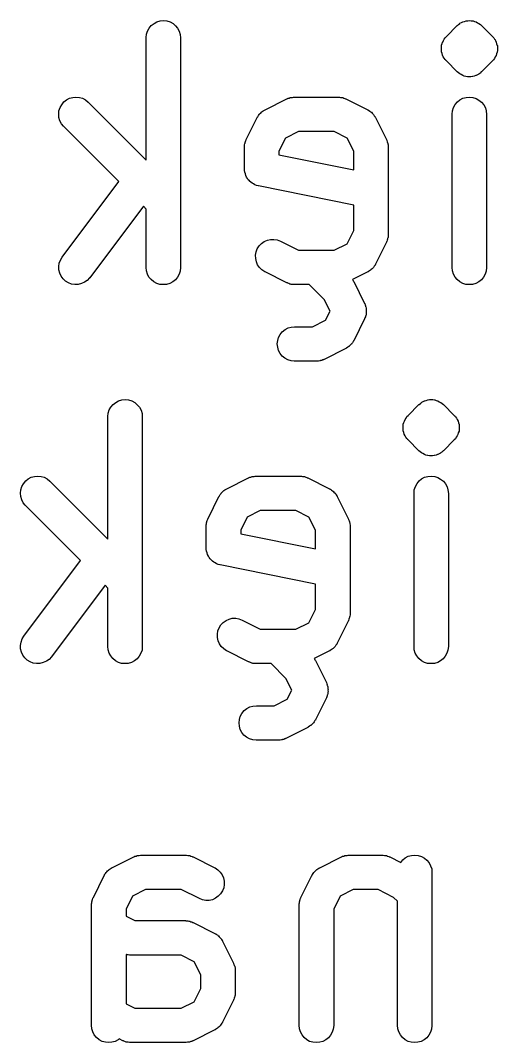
# Model space of a CAD drawing. Extents: x 131.5 to 184.4, y -145.8 to -137.7.
# Drawn here: x 145.51 to 147.589, y -142.167 to -137.717 of the extents above; entities that cross this region are included whole.
import ezdxf

# ---------------------------------------------------------------- set-up
doc = ezdxf.new("R2010")
doc.units = 0
doc.layers.add('BLACK', color=7, linetype='CONTINUOUS')

msp = doc.modelspace()

# ---------------------------------------------------------------- linework, layer by layer
at = {"layer": 'BLACK', "linetype": 'CONTINUOUS'}
for p, q in [((146.092, -137.73), (146.105, -137.723)), ((146.105, -137.723), (146.119, -137.719)), ((146.119, -137.719), (146.133, -137.717)), ((146.133, -137.717), (146.148, -137.719)), ((146.148, -137.719), (146.162, -137.723)), ((146.162, -137.723), (146.175, -137.73)), ((147.425, -137.729), (147.432, -137.726)), ((147.432, -137.726), (147.438, -137.723)), ((147.438, -137.723), (147.445, -137.721)), ((147.438, -137.723), (147.438, -137.723)), ((147.438, -137.723), (147.438, -137.723)), ((147.438, -137.723), (147.438, -137.723)), ((147.438, -137.723), (147.438, -137.723)), ((147.445, -137.721), (147.452, -137.719)), ((147.452, -137.719), (147.459, -137.718)), ((147.452, -137.719), (147.452, -137.719)), ((147.452, -137.719), (147.452, -137.719)), ((147.452, -137.719), (147.452, -137.719)), ((147.452, -137.719), (147.452, -137.719)), ((147.459, -137.718), (147.466, -137.717)), ((147.466, -137.717), (147.467, -137.717)), ((147.467, -137.717), (147.467, -137.717)), ((147.467, -137.717), (147.467, -137.717)), ((147.467, -137.717), (147.467, -137.717)), ((147.467, -137.717), (147.474, -137.718)), ((147.474, -137.718), (147.481, -137.719)), ((147.481, -137.719), (147.481, -137.719)), ((147.481, -137.719), (147.481, -137.719)), ((147.481, -137.719), (147.481, -137.719)), ((147.481, -137.719), (147.482, -137.719)), ((147.482, -137.719), (147.488, -137.721)), ((147.488, -137.721), (147.495, -137.723)), ((147.495, -137.723), (147.495, -137.723)), ((147.495, -137.723), (147.495, -137.723)), ((147.495, -137.723), (147.495, -137.723)), ((147.495, -137.723), (147.495, -137.723)), ((147.495, -137.723), (147.502, -137.727)), ((147.502, -137.727), (147.508, -137.73)), ((146.059, -137.777), (146.064, -137.763)), ((146.064, -137.763), (146.071, -137.75)), ((146.071, -137.75), (146.08, -137.739)), ((146.08, -137.739), (146.092, -137.73)), ((146.175, -137.73), (146.186, -137.74)), ((146.186, -137.74), (146.195, -137.751)), ((146.195, -137.751), (146.202, -137.764)), ((146.202, -137.764), (146.206, -137.778)), ((147.366, -137.787), (147.413, -137.739)), ((147.413, -137.739), (147.414, -137.739)), ((147.414, -137.739), (147.419, -137.734)), ((147.414, -137.739), (147.414, -137.739)), ((147.414, -137.739), (147.414, -137.739)), ((147.414, -137.739), (147.414, -137.739)), ((147.414, -137.739), (147.414, -137.739)), ((147.414, -137.739), (147.414, -137.739)), ((147.414, -137.739), (147.414, -137.739)), ((147.419, -137.734), (147.425, -137.73)), ((147.425, -137.73), (147.425, -137.729)), ((147.425, -137.73), (147.425, -137.73)), ((147.425, -137.73), (147.425, -137.73)), ((147.425, -137.73), (147.425, -137.73)), ((147.508, -137.73), (147.508, -137.73)), ((147.508, -137.73), (147.508, -137.73)), ((147.508, -137.73), (147.508, -137.73)), ((147.508, -137.73), (147.508, -137.73)), ((147.508, -137.73), (147.514, -137.735)), ((147.514, -137.735), (147.519, -137.739)), ((147.519, -137.739), (147.567, -137.787)), ((146.058, -137.791), (146.059, -137.777)), ((146.058, -137.792), (146.058, -137.791)), ((146.058, -138.326), (146.058, -137.792)), ((146.206, -137.778), (146.208, -137.792)), ((146.208, -137.792), (146.208, -138.792)), ((147.347, -137.818), (147.349, -137.811)), ((147.349, -137.811), (147.349, -137.811)), ((147.349, -137.811), (147.35, -137.811)), ((147.35, -137.811), (147.353, -137.804)), ((147.353, -137.804), (147.356, -137.798)), ((147.356, -137.798), (147.356, -137.798)), ((147.356, -137.798), (147.357, -137.798)), ((147.357, -137.798), (147.361, -137.792)), ((147.361, -137.792), (147.366, -137.787)), ((147.567, -137.787), (147.567, -137.787)), ((147.567, -137.787), (147.567, -137.787)), ((147.567, -137.787), (147.567, -137.787)), ((147.567, -137.787), (147.568, -137.788)), ((147.568, -137.788), (147.572, -137.793)), ((147.572, -137.793), (147.576, -137.799)), ((147.576, -137.799), (147.577, -137.799)), ((147.577, -137.799), (147.577, -137.799)), ((147.577, -137.799), (147.58, -137.805)), ((147.58, -137.805), (147.583, -137.812)), ((147.583, -137.812), (147.583, -137.812)), ((147.583, -137.812), (147.583, -137.812)), ((147.583, -137.812), (147.585, -137.819)), ((147.344, -137.832), (147.345, -137.825)), ((147.344, -137.839), (147.344, -137.832)), ((147.344, -137.84), (147.344, -137.839)), ((147.344, -137.839), (147.344, -137.839)), ((147.344, -137.847), (147.344, -137.84)), ((147.345, -137.854), (147.344, -137.847)), ((147.345, -137.825), (147.347, -137.818)), ((147.345, -137.825), (147.345, -137.825)), ((147.345, -137.825), (147.345, -137.825)), ((147.347, -137.861), (147.345, -137.854)), ((147.345, -137.854), (147.345, -137.854)), ((147.345, -137.854), (147.345, -137.854)), ((147.585, -137.819), (147.587, -137.826)), ((147.587, -137.855), (147.585, -137.862)), ((147.587, -137.826), (147.587, -137.826)), ((147.587, -137.826), (147.588, -137.826)), ((147.588, -137.848), (147.587, -137.855)), ((147.587, -137.855), (147.587, -137.855)), ((147.587, -137.855), (147.587, -137.855)), ((147.588, -137.826), (147.588, -137.833)), ((147.588, -137.833), (147.589, -137.84)), ((147.589, -137.841), (147.588, -137.848)), ((147.589, -137.84), (147.589, -137.841)), ((147.589, -137.841), (147.589, -137.841)), ((147.349, -137.868), (147.347, -137.861)), ((147.352, -137.875), (147.349, -137.868)), ((147.349, -137.868), (147.349, -137.868)), ((147.349, -137.868), (147.349, -137.868)), ((147.356, -137.881), (147.352, -137.875)), ((147.36, -137.887), (147.356, -137.881)), ((147.356, -137.881), (147.356, -137.881)), ((147.356, -137.881), (147.356, -137.881)), ((147.365, -137.892), (147.36, -137.887)), ((147.365, -137.893), (147.365, -137.892)), ((147.366, -137.893), (147.365, -137.893)), ((147.365, -137.893), (147.365, -137.893)), ((147.365, -137.893), (147.365, -137.893)), ((147.413, -137.941), (147.366, -137.893)), ((147.567, -137.893), (147.519, -137.941)), ((147.571, -137.888), (147.567, -137.893)), ((147.576, -137.882), (147.571, -137.888)), ((147.579, -137.876), (147.576, -137.882)), ((147.576, -137.882), (147.576, -137.882)), ((147.576, -137.882), (147.576, -137.882)), ((147.583, -137.869), (147.579, -137.876)), ((147.585, -137.862), (147.583, -137.869)), ((147.583, -137.869), (147.583, -137.869)), ((147.583, -137.869), (147.583, -137.869)), ((147.419, -137.945), (147.413, -137.941)), ((147.424, -137.95), (147.419, -137.945)), ((147.513, -137.946), (147.507, -137.95)), ((147.518, -137.941), (147.513, -137.946)), ((147.519, -137.941), (147.518, -137.941)), ((147.519, -137.941), (147.519, -137.941)), ((147.519, -137.941), (147.519, -137.941)), ((147.519, -137.941), (147.519, -137.941)), ((147.519, -137.941), (147.519, -137.941)), ((147.519, -137.941), (147.519, -137.941)), ((147.519, -137.941), (147.519, -137.941)), ((147.431, -137.953), (147.424, -137.95)), ((147.424, -137.95), (147.424, -137.95)), ((147.424, -137.95), (147.424, -137.95)), ((147.424, -137.95), (147.424, -137.95)), ((147.424, -137.95), (147.424, -137.95)), ((147.437, -137.957), (147.431, -137.953)), ((147.444, -137.959), (147.437, -137.957)), ((147.437, -137.957), (147.437, -137.957)), ((147.437, -137.957), (147.437, -137.957)), ((147.437, -137.957), (147.437, -137.957)), ((147.437, -137.957), (147.437, -137.957)), ((147.451, -137.961), (147.444, -137.959)), ((147.458, -137.962), (147.451, -137.961)), ((147.451, -137.961), (147.451, -137.961)), ((147.451, -137.961), (147.451, -137.961)), ((147.451, -137.961), (147.451, -137.961)), ((147.451, -137.961), (147.451, -137.961)), ((147.465, -137.963), (147.458, -137.962)), ((147.466, -137.963), (147.465, -137.963)), ((147.473, -137.962), (147.466, -137.963)), ((147.466, -137.963), (147.466, -137.963)), ((147.466, -137.963), (147.466, -137.963)), ((147.466, -137.963), (147.466, -137.963)), ((147.48, -137.961), (147.473, -137.962)), ((147.481, -137.961), (147.48, -137.961)), ((147.48, -137.961), (147.48, -137.961)), ((147.48, -137.961), (147.48, -137.961)), ((147.48, -137.961), (147.48, -137.961)), ((147.487, -137.959), (147.481, -137.961)), ((147.494, -137.957), (147.487, -137.959)), ((147.495, -137.957), (147.494, -137.957)), ((147.494, -137.957), (147.494, -137.957)), ((147.494, -137.957), (147.494, -137.957)), ((147.494, -137.957), (147.494, -137.957)), ((147.501, -137.954), (147.495, -137.957)), ((147.507, -137.951), (147.501, -137.954)), ((147.507, -137.95), (147.507, -137.95)), ((147.507, -137.95), (147.507, -137.95)), ((147.507, -137.95), (147.507, -137.95)), ((147.507, -137.95), (147.507, -137.951)), ((145.69, -138.084), (145.699, -138.072)), ((145.699, -138.072), (145.711, -138.063)), ((145.711, -138.063), (145.724, -138.056)), ((145.724, -138.056), (145.738, -138.052)), ((145.738, -138.052), (145.752, -138.051)), ((145.752, -138.051), (145.767, -138.052)), ((145.767, -138.052), (145.781, -138.056)), ((145.781, -138.056), (145.794, -138.063)), ((145.794, -138.063), (145.805, -138.073)), ((145.805, -138.073), (146.058, -138.326)), ((146.576, -138.106), (146.671, -138.059)), ((146.671, -138.059), (146.672, -138.058)), ((146.672, -138.058), (146.674, -138.057)), ((146.674, -138.057), (146.676, -138.056)), ((146.676, -138.056), (146.681, -138.055)), ((146.681, -138.055), (146.685, -138.053)), ((146.685, -138.053), (146.688, -138.053)), ((146.688, -138.053), (146.69, -138.052)), ((146.69, -138.052), (146.695, -138.052)), ((146.695, -138.052), (146.7, -138.051)), ((146.7, -138.051), (146.702, -138.051)), ((146.702, -138.051), (146.704, -138.051)), ((146.704, -138.051), (146.895, -138.051)), ((146.895, -138.051), (146.896, -138.051)), ((146.896, -138.051), (146.898, -138.051)), ((146.898, -138.051), (146.9, -138.051)), ((146.9, -138.051), (146.905, -138.052)), ((146.905, -138.052), (146.91, -138.052)), ((146.91, -138.052), (146.912, -138.053)), ((146.912, -138.053), (146.915, -138.053)), ((146.915, -138.053), (146.919, -138.055)), ((146.919, -138.055), (146.924, -138.057)), ((146.924, -138.057), (146.926, -138.058)), ((146.926, -138.058), (146.928, -138.059)), ((146.928, -138.059), (147.024, -138.106)), ((147.397, -138.096), (147.404, -138.083)), ((147.404, -138.083), (147.414, -138.072)), ((147.414, -138.072), (147.425, -138.063)), ((147.425, -138.063), (147.438, -138.056)), ((147.438, -138.056), (147.452, -138.052)), ((147.452, -138.052), (147.467, -138.051)), ((147.467, -138.051), (147.481, -138.052)), ((147.481, -138.052), (147.495, -138.057)), ((147.495, -138.057), (147.508, -138.064)), ((147.508, -138.064), (147.519, -138.073)), ((147.519, -138.073), (147.529, -138.084)), ((145.677, -138.125), (145.678, -138.11)), ((145.678, -138.14), (145.677, -138.125)), ((145.678, -138.11), (145.683, -138.096)), ((145.683, -138.096), (145.69, -138.084)), ((146.547, -138.131), (146.55, -138.127)), ((146.55, -138.127), (146.552, -138.125)), ((146.552, -138.124), (146.557, -138.12)), ((146.552, -138.125), (146.552, -138.124)), ((146.557, -138.12), (146.561, -138.116)), ((146.561, -138.116), (146.562, -138.115)), ((146.562, -138.115), (146.563, -138.114)), ((146.563, -138.114), (146.568, -138.111)), ((146.568, -138.111), (146.573, -138.108)), ((146.573, -138.108), (146.574, -138.107)), ((146.574, -138.107), (146.576, -138.106)), ((147.024, -138.106), (147.024, -138.107)), ((147.024, -138.107), (147.026, -138.108)), ((147.026, -138.108), (147.027, -138.108)), ((147.027, -138.108), (147.032, -138.112)), ((147.032, -138.112), (147.037, -138.115)), ((147.037, -138.115), (147.038, -138.116)), ((147.038, -138.116), (147.039, -138.117)), ((147.039, -138.117), (147.043, -138.121)), ((147.043, -138.121), (147.047, -138.125)), ((147.047, -138.125), (147.048, -138.126)), ((147.048, -138.126), (147.049, -138.127)), ((147.049, -138.127), (147.052, -138.132)), ((147.391, -138.125), (147.393, -138.11)), ((147.391, -138.126), (147.391, -138.125)), ((147.391, -138.792), (147.391, -138.126)), ((147.393, -138.11), (147.397, -138.096)), ((147.529, -138.084), (147.536, -138.097)), ((147.536, -138.097), (147.54, -138.111)), ((147.54, -138.111), (147.541, -138.126)), ((147.541, -138.126), (147.541, -138.792)), ((145.682, -138.154), (145.678, -138.14)), ((145.689, -138.167), (145.682, -138.154)), ((145.698, -138.178), (145.689, -138.167)), ((146.494, -138.235), (146.542, -138.14)), ((146.542, -138.139), (146.543, -138.137)), ((146.542, -138.14), (146.542, -138.139)), ((146.543, -138.137), (146.544, -138.136)), ((146.544, -138.136), (146.547, -138.131)), ((147.052, -138.132), (147.056, -138.137)), ((147.056, -138.137), (147.056, -138.138)), ((147.056, -138.138), (147.057, -138.14)), ((147.057, -138.14), (147.105, -138.235)), ((145.699, -138.179), (145.698, -138.178)), ((145.939, -138.418), (145.699, -138.179)), ((146.722, -138.201), (146.665, -138.229)), ((146.877, -138.201), (146.722, -138.201)), ((146.934, -138.229), (146.877, -138.201)), ((146.487, -138.258), (146.488, -138.253)), ((146.487, -138.263), (146.487, -138.258)), ((146.488, -138.253), (146.489, -138.251)), ((146.489, -138.249), (146.491, -138.244)), ((146.489, -138.251), (146.489, -138.249)), ((146.491, -138.244), (146.492, -138.239)), ((146.492, -138.239), (146.494, -138.237)), ((146.494, -138.237), (146.494, -138.235)), ((146.665, -138.229), (146.636, -138.286)), ((146.963, -138.286), (146.934, -138.229)), ((147.105, -138.235), (147.105, -138.236)), ((147.105, -138.236), (147.106, -138.238)), ((147.106, -138.238), (147.107, -138.24)), ((147.107, -138.24), (147.108, -138.245)), ((147.108, -138.245), (147.11, -138.25)), ((147.11, -138.25), (147.111, -138.252)), ((147.111, -138.252), (147.111, -138.254)), ((147.111, -138.254), (147.112, -138.259)), ((147.112, -138.259), (147.112, -138.264)), ((146.486, -138.268), (146.487, -138.265)), ((146.486, -138.269), (146.486, -138.268)), ((146.486, -138.364), (146.486, -138.269)), ((146.487, -138.265), (146.487, -138.263)), ((146.636, -138.286), (146.636, -138.302)), ((146.636, -138.302), (146.963, -138.368)), ((146.963, -138.368), (146.963, -138.286)), ((147.112, -138.264), (147.112, -138.266)), ((147.112, -138.266), (147.113, -138.269)), ((147.113, -138.269), (147.113, -138.65)), ((146.487, -138.371), (146.486, -138.364)), ((146.488, -138.378), (146.487, -138.371)), ((146.49, -138.385), (146.488, -138.378)), ((146.488, -138.378), (146.488, -138.378)), ((146.488, -138.378), (146.488, -138.378)), ((146.492, -138.392), (146.49, -138.385)), ((146.495, -138.399), (146.492, -138.392)), ((146.492, -138.392), (146.492, -138.392)), ((146.492, -138.392), (146.492, -138.392)), ((145.692, -138.747), (145.939, -138.418)), ((146.499, -138.405), (146.495, -138.399)), ((146.503, -138.411), (146.499, -138.405)), ((146.499, -138.405), (146.499, -138.405)), ((146.499, -138.405), (146.499, -138.405)), ((146.508, -138.416), (146.503, -138.411)), ((146.508, -138.417), (146.508, -138.416)), ((146.508, -138.416), (146.508, -138.416)), ((146.514, -138.421), (146.508, -138.417)), ((146.519, -138.426), (146.514, -138.421)), ((146.526, -138.429), (146.519, -138.426)), ((146.519, -138.426), (146.519, -138.426)), ((146.519, -138.426), (146.519, -138.426)), ((146.532, -138.433), (146.526, -138.429)), ((146.539, -138.435), (146.532, -138.433)), ((146.532, -138.433), (146.532, -138.433)), ((146.532, -138.433), (146.532, -138.433)), ((146.546, -138.437), (146.539, -138.435)), ((146.547, -138.437), (146.546, -138.437)), ((146.546, -138.437), (146.546, -138.437)), ((146.546, -138.437), (146.546, -138.437)), ((146.546, -138.437), (146.546, -138.437)), ((146.963, -138.521), (146.547, -138.437)), ((146.046, -138.526), (145.812, -138.837)), ((146.058, -138.538), (146.046, -138.526)), ((146.963, -138.632), (146.963, -138.521)), ((146.058, -138.792), (146.058, -138.538)), ((146.934, -138.689), (146.963, -138.632)), ((147.112, -138.66), (147.111, -138.665)), ((147.113, -138.651), (147.112, -138.653)), ((147.112, -138.653), (147.112, -138.655)), ((147.112, -138.655), (147.112, -138.66)), ((147.113, -138.65), (147.113, -138.651)), ((146.542, -138.711), (146.55, -138.698)), ((146.55, -138.698), (146.56, -138.688)), ((146.56, -138.688), (146.572, -138.679)), ((146.572, -138.679), (146.586, -138.674)), ((146.586, -138.674), (146.6, -138.67)), ((146.6, -138.67), (146.614, -138.67)), ((146.614, -138.67), (146.629, -138.672)), ((146.629, -138.672), (146.643, -138.678)), ((146.643, -138.678), (146.722, -138.717)), ((146.877, -138.717), (146.934, -138.689)), ((147.105, -138.683), (147.057, -138.778)), ((147.107, -138.679), (147.105, -138.681)), ((147.105, -138.681), (147.105, -138.683)), ((147.108, -138.674), (147.107, -138.679)), ((147.11, -138.669), (147.108, -138.674)), ((147.111, -138.665), (147.11, -138.667)), ((147.11, -138.667), (147.11, -138.669)), ((145.684, -138.76), (145.692, -138.747)), ((146.534, -138.739), (146.537, -138.724)), ((146.535, -138.753), (146.534, -138.739)), ((146.537, -138.724), (146.542, -138.711)), ((146.722, -138.717), (146.877, -138.717)), ((145.677, -138.788), (145.679, -138.774)), ((145.678, -138.803), (145.677, -138.788)), ((145.679, -138.774), (145.684, -138.76)), ((146.059, -138.807), (146.058, -138.792)), ((146.208, -138.793), (146.206, -138.808)), ((146.208, -138.792), (146.208, -138.793)), ((146.538, -138.768), (146.535, -138.753)), ((146.543, -138.781), (146.538, -138.768)), ((146.552, -138.793), (146.543, -138.781)), ((146.562, -138.803), (146.552, -138.793)), ((147.047, -138.794), (147.042, -138.798)), ((147.048, -138.793), (147.047, -138.794)), ((147.049, -138.792), (147.048, -138.793)), ((147.052, -138.787), (147.049, -138.792)), ((147.055, -138.782), (147.052, -138.787)), ((147.056, -138.781), (147.055, -138.782)), ((147.057, -138.779), (147.056, -138.781)), ((147.057, -138.778), (147.057, -138.779)), ((147.393, -138.807), (147.391, -138.792)), ((147.541, -138.793), (147.54, -138.808)), ((147.541, -138.792), (147.541, -138.793)), ((145.681, -138.817), (145.678, -138.803)), ((145.687, -138.83), (145.681, -138.817)), ((145.696, -138.842), (145.687, -138.83)), ((145.811, -138.838), (145.801, -138.849)), ((145.812, -138.837), (145.811, -138.838)), ((146.064, -138.821), (146.059, -138.807)), ((146.07, -138.834), (146.064, -138.821)), ((146.08, -138.845), (146.07, -138.834)), ((146.195, -138.835), (146.185, -138.846)), ((146.202, -138.822), (146.195, -138.835)), ((146.206, -138.808), (146.202, -138.822)), ((146.575, -138.811), (146.562, -138.803)), ((146.576, -138.812), (146.575, -138.811)), ((146.671, -138.859), (146.576, -138.812)), ((147.024, -138.812), (146.957, -138.845)), ((147.025, -138.811), (147.024, -138.812)), ((147.026, -138.81), (147.025, -138.811)), ((147.031, -138.807), (147.026, -138.81)), ((147.036, -138.804), (147.031, -138.807)), ((147.037, -138.803), (147.036, -138.804)), ((147.038, -138.802), (147.037, -138.803)), ((147.042, -138.798), (147.038, -138.802)), ((147.397, -138.821), (147.393, -138.807)), ((147.404, -138.834), (147.397, -138.821)), ((147.413, -138.845), (147.404, -138.834)), ((147.528, -138.835), (147.519, -138.846)), ((147.535, -138.822), (147.528, -138.835)), ((147.54, -138.808), (147.535, -138.822)), ((145.706, -138.852), (145.696, -138.842)), ((145.719, -138.86), (145.706, -138.852)), ((145.733, -138.865), (145.719, -138.86)), ((145.747, -138.867), (145.733, -138.865)), ((145.762, -138.867), (145.747, -138.867)), ((145.776, -138.863), (145.762, -138.867)), ((145.789, -138.857), (145.776, -138.863)), ((145.801, -138.849), (145.789, -138.857)), ((146.091, -138.855), (146.08, -138.845)), ((146.104, -138.862), (146.091, -138.855)), ((146.118, -138.866), (146.104, -138.862)), ((146.132, -138.867), (146.118, -138.866)), ((146.147, -138.866), (146.132, -138.867)), ((146.161, -138.862), (146.147, -138.866)), ((146.174, -138.855), (146.161, -138.862)), ((146.185, -138.846), (146.174, -138.855)), ((146.673, -138.86), (146.671, -138.859)), ((146.675, -138.861), (146.673, -138.86)), ((146.68, -138.863), (146.675, -138.861)), ((146.684, -138.865), (146.68, -138.863)), ((146.687, -138.865), (146.684, -138.865)), ((146.689, -138.866), (146.687, -138.865)), ((146.694, -138.866), (146.689, -138.866)), ((146.699, -138.867), (146.694, -138.866)), ((146.701, -138.867), (146.699, -138.867)), ((146.703, -138.867), (146.701, -138.867)), ((146.704, -138.867), (146.703, -138.867)), ((146.768, -138.867), (146.704, -138.867)), ((146.833, -138.932), (146.768, -138.867)), ((146.957, -138.845), (146.958, -138.847)), ((146.958, -138.847), (146.96, -138.851)), ((146.96, -138.851), (146.962, -138.854)), ((146.962, -138.854), (147.009, -138.949)), ((147.424, -138.855), (147.413, -138.845)), ((147.437, -138.862), (147.424, -138.855)), ((147.451, -138.866), (147.437, -138.862)), ((147.466, -138.867), (147.451, -138.866)), ((147.48, -138.866), (147.466, -138.867)), ((147.494, -138.862), (147.48, -138.866)), ((147.507, -138.855), (147.494, -138.862)), ((147.519, -138.846), (147.507, -138.855)), ((146.859, -138.983), (146.833, -138.932)), ((147.009, -138.949), (147.01, -138.95)), ((147.01, -138.95), (147.012, -138.955)), ((147.012, -138.955), (147.014, -138.959)), ((147.014, -138.959), (147.014, -138.962)), ((147.014, -138.962), (147.015, -138.964)), ((147.015, -138.964), (147.016, -138.969)), ((147.016, -138.969), (147.017, -138.974)), ((146.839, -139.022), (146.859, -138.983)), ((147.009, -139.016), (146.962, -139.112)), ((147.011, -139.012), (147.009, -139.016)), ((147.013, -139.007), (147.011, -139.012)), ((147.014, -139.005), (147.013, -139.007)), ((147.015, -139.003), (147.014, -139.005)), ((147.016, -138.998), (147.015, -139.003)), ((147.017, -138.993), (147.016, -138.998)), ((147.017, -138.974), (147.017, -138.976)), ((147.017, -138.976), (147.017, -138.978)), ((147.017, -138.978), (147.017, -138.983)), ((147.017, -138.983), (147.017, -138.988)), ((147.017, -138.988), (147.017, -138.991)), ((147.017, -138.991), (147.017, -138.993)), ((146.663, -139.063), (146.676, -139.056)), ((146.676, -139.056), (146.69, -139.052)), ((146.69, -139.052), (146.704, -139.051)), ((146.704, -139.051), (146.782, -139.051)), ((146.782, -139.051), (146.839, -139.022)), ((146.631, -139.111), (146.635, -139.097)), ((146.635, -139.097), (146.642, -139.084)), ((146.642, -139.084), (146.651, -139.072)), ((146.651, -139.072), (146.663, -139.063)), ((146.629, -139.125), (146.631, -139.111)), ((146.631, -139.14), (146.629, -139.125)), ((146.635, -139.154), (146.631, -139.14)), ((146.928, -139.145), (146.833, -139.193)), ((146.93, -139.144), (146.928, -139.145)), ((146.931, -139.144), (146.93, -139.144)), ((146.936, -139.14), (146.931, -139.144)), ((146.941, -139.137), (146.936, -139.14)), ((146.942, -139.136), (146.941, -139.137)), ((146.943, -139.135), (146.942, -139.136)), ((146.947, -139.131), (146.943, -139.135)), ((146.951, -139.127), (146.947, -139.131)), ((146.952, -139.126), (146.951, -139.127)), ((146.953, -139.125), (146.952, -139.126)), ((146.957, -139.12), (146.953, -139.125)), ((146.96, -139.115), (146.957, -139.12)), ((146.961, -139.113), (146.96, -139.114)), ((146.96, -139.114), (146.96, -139.115)), ((146.962, -139.112), (146.961, -139.113)), ((146.642, -139.167), (146.635, -139.154)), ((146.651, -139.178), (146.642, -139.167)), ((146.662, -139.188), (146.651, -139.178)), ((146.675, -139.195), (146.662, -139.188)), ((146.689, -139.199), (146.675, -139.195)), ((146.828, -139.195), (146.823, -139.197)), ((146.83, -139.194), (146.828, -139.195)), ((146.832, -139.193), (146.83, -139.194)), ((146.833, -139.193), (146.832, -139.193)), ((146.703, -139.201), (146.689, -139.199)), ((146.704, -139.201), (146.703, -139.201)), ((146.8, -139.201), (146.704, -139.201)), ((146.802, -139.2), (146.8, -139.201)), ((146.804, -139.201), (146.802, -139.2)), ((146.809, -139.2), (146.804, -139.201)), ((146.814, -139.199), (146.809, -139.2)), ((146.816, -139.199), (146.814, -139.199)), ((146.818, -139.198), (146.816, -139.199)), ((146.823, -139.197), (146.818, -139.198)), ((145.925, -139.38), (145.938, -139.373)), ((145.938, -139.373), (145.952, -139.369)), ((145.952, -139.369), (145.967, -139.367)), ((145.967, -139.367), (145.981, -139.369)), ((145.981, -139.369), (145.995, -139.373)), ((145.995, -139.373), (146.008, -139.38)), ((147.265, -139.376), (147.271, -139.373)), ((147.271, -139.373), (147.271, -139.373)), ((147.271, -139.373), (147.271, -139.373)), ((147.271, -139.373), (147.272, -139.373)), ((147.272, -139.373), (147.278, -139.371)), ((147.272, -139.373), (147.272, -139.373)), ((147.278, -139.371), (147.285, -139.369)), ((147.285, -139.369), (147.285, -139.369)), ((147.285, -139.369), (147.285, -139.369)), ((147.285, -139.369), (147.286, -139.369)), ((147.286, -139.369), (147.293, -139.368)), ((147.286, -139.369), (147.286, -139.369)), ((147.293, -139.368), (147.3, -139.367)), ((147.3, -139.367), (147.3, -139.367)), ((147.3, -139.367), (147.3, -139.367)), ((147.3, -139.367), (147.3, -139.367)), ((147.3, -139.367), (147.307, -139.368)), ((147.3, -139.367), (147.3, -139.367)), ((147.307, -139.368), (147.314, -139.369)), ((147.314, -139.369), (147.314, -139.369)), ((147.314, -139.369), (147.315, -139.369)), ((147.315, -139.369), (147.315, -139.369)), ((147.315, -139.369), (147.315, -139.369)), ((147.315, -139.369), (147.322, -139.371)), ((147.322, -139.371), (147.328, -139.373)), ((147.328, -139.373), (147.328, -139.373)), ((147.328, -139.373), (147.329, -139.373)), ((147.329, -139.373), (147.329, -139.373)), ((147.329, -139.373), (147.329, -139.373)), ((147.329, -139.373), (147.335, -139.377)), ((145.893, -139.427), (145.897, -139.413)), ((145.897, -139.413), (145.904, -139.4)), ((145.904, -139.4), (145.914, -139.389)), ((145.914, -139.389), (145.925, -139.38)), ((146.008, -139.38), (146.019, -139.39)), ((146.019, -139.39), (146.029, -139.401)), ((146.029, -139.401), (146.036, -139.414)), ((146.036, -139.414), (146.04, -139.428)), ((147.199, -139.437), (147.246, -139.389)), ((147.246, -139.389), (147.247, -139.389)), ((147.247, -139.389), (147.253, -139.384)), ((147.247, -139.389), (147.247, -139.389)), ((147.247, -139.389), (147.247, -139.389)), ((147.247, -139.389), (147.247, -139.389)), ((147.247, -139.389), (147.247, -139.389)), ((147.247, -139.389), (147.247, -139.389)), ((147.247, -139.389), (147.247, -139.389)), ((147.253, -139.384), (147.258, -139.38)), ((147.258, -139.38), (147.258, -139.38)), ((147.258, -139.38), (147.258, -139.38)), ((147.258, -139.38), (147.259, -139.38)), ((147.259, -139.379), (147.265, -139.376)), ((147.259, -139.38), (147.259, -139.379)), ((147.335, -139.377), (147.341, -139.38)), ((147.341, -139.38), (147.341, -139.38)), ((147.341, -139.38), (147.341, -139.38)), ((147.341, -139.38), (147.342, -139.38)), ((147.342, -139.38), (147.342, -139.38)), ((147.342, -139.38), (147.347, -139.385)), ((147.347, -139.385), (147.353, -139.389)), ((147.353, -139.389), (147.4, -139.437)), ((145.891, -139.441), (145.893, -139.427)), ((145.891, -139.442), (145.891, -139.441)), ((145.891, -139.976), (145.891, -139.442)), ((146.04, -139.428), (146.041, -139.442)), ((146.041, -139.442), (146.041, -140.442)), ((147.181, -139.468), (147.183, -139.461)), ((147.183, -139.461), (147.186, -139.454)), ((147.183, -139.461), (147.183, -139.461)), ((147.183, -139.461), (147.183, -139.461)), ((147.186, -139.454), (147.19, -139.448)), ((147.19, -139.448), (147.194, -139.442)), ((147.19, -139.448), (147.19, -139.448)), ((147.19, -139.448), (147.19, -139.448)), ((147.194, -139.442), (147.199, -139.437)), ((147.4, -139.437), (147.401, -139.437)), ((147.401, -139.437), (147.401, -139.437)), ((147.401, -139.437), (147.401, -139.437)), ((147.401, -139.437), (147.401, -139.438)), ((147.401, -139.438), (147.405, -139.443)), ((147.405, -139.443), (147.41, -139.449)), ((147.41, -139.449), (147.41, -139.449)), ((147.41, -139.449), (147.41, -139.449)), ((147.41, -139.449), (147.413, -139.455)), ((147.413, -139.455), (147.417, -139.462)), ((147.417, -139.462), (147.417, -139.462)), ((147.417, -139.462), (147.417, -139.462)), ((147.417, -139.462), (147.419, -139.469)), ((147.177, -139.489), (147.178, -139.482)), ((147.177, -139.49), (147.177, -139.489)), ((147.177, -139.489), (147.177, -139.489)), ((147.178, -139.497), (147.177, -139.49)), ((147.178, -139.475), (147.181, -139.468)), ((147.178, -139.482), (147.178, -139.475)), ((147.178, -139.475), (147.178, -139.475)), ((147.178, -139.475), (147.178, -139.475)), ((147.178, -139.504), (147.178, -139.497)), ((147.18, -139.511), (147.178, -139.504)), ((147.178, -139.504), (147.178, -139.504)), ((147.178, -139.504), (147.178, -139.504)), ((147.421, -139.505), (147.418, -139.512)), ((147.419, -139.469), (147.421, -139.476)), ((147.421, -139.476), (147.421, -139.476)), ((147.421, -139.476), (147.421, -139.476)), ((147.421, -139.476), (147.421, -139.483)), ((147.421, -139.483), (147.422, -139.49)), ((147.422, -139.491), (147.421, -139.498)), ((147.421, -139.498), (147.421, -139.505)), ((147.421, -139.505), (147.421, -139.505)), ((147.421, -139.505), (147.421, -139.505)), ((147.422, -139.49), (147.422, -139.491)), ((147.422, -139.491), (147.422, -139.491)), ((147.182, -139.518), (147.18, -139.511)), ((147.186, -139.525), (147.182, -139.518)), ((147.182, -139.518), (147.182, -139.518)), ((147.182, -139.518), (147.182, -139.518)), ((147.189, -139.531), (147.186, -139.525)), ((147.194, -139.537), (147.189, -139.531)), ((147.189, -139.531), (147.189, -139.531)), ((147.189, -139.531), (147.189, -139.531)), ((147.198, -139.542), (147.194, -139.537)), ((147.198, -139.543), (147.198, -139.542)), ((147.199, -139.543), (147.198, -139.543)), ((147.246, -139.591), (147.199, -139.543)), ((147.199, -139.543), (147.199, -139.543)), ((147.199, -139.543), (147.199, -139.543)), ((147.4, -139.543), (147.353, -139.591)), ((147.405, -139.538), (147.4, -139.543)), ((147.409, -139.532), (147.405, -139.538)), ((147.413, -139.526), (147.409, -139.532)), ((147.409, -139.532), (147.409, -139.532)), ((147.409, -139.532), (147.409, -139.532)), ((147.416, -139.519), (147.413, -139.526)), ((147.418, -139.512), (147.416, -139.519)), ((147.416, -139.519), (147.416, -139.519)), ((147.416, -139.519), (147.416, -139.519)), ((147.252, -139.595), (147.246, -139.591)), ((147.257, -139.6), (147.252, -139.595)), ((147.346, -139.596), (147.341, -139.6)), ((147.352, -139.591), (147.346, -139.596)), ((147.353, -139.591), (147.352, -139.591)), ((147.352, -139.591), (147.352, -139.591)), ((147.352, -139.591), (147.352, -139.591)), ((147.352, -139.591), (147.352, -139.591)), ((147.352, -139.591), (147.352, -139.591)), ((147.352, -139.591), (147.352, -139.591)), ((147.352, -139.591), (147.352, -139.591)), ((147.258, -139.6), (147.257, -139.6)), ((147.257, -139.6), (147.257, -139.6)), ((147.264, -139.603), (147.258, -139.6)), ((147.258, -139.6), (147.258, -139.6)), ((147.258, -139.6), (147.258, -139.6)), ((147.27, -139.607), (147.264, -139.603)), ((147.271, -139.607), (147.27, -139.607)), ((147.27, -139.607), (147.27, -139.607)), ((147.27, -139.607), (147.27, -139.607)), ((147.277, -139.609), (147.271, -139.607)), ((147.271, -139.607), (147.271, -139.607)), ((147.284, -139.611), (147.277, -139.609)), ((147.285, -139.611), (147.284, -139.611)), ((147.284, -139.611), (147.284, -139.611)), ((147.284, -139.611), (147.284, -139.611)), ((147.292, -139.612), (147.285, -139.611)), ((147.285, -139.611), (147.285, -139.611)), ((147.299, -139.613), (147.292, -139.612)), ((147.306, -139.612), (147.299, -139.613)), ((147.299, -139.613), (147.299, -139.613)), ((147.299, -139.613), (147.299, -139.613)), ((147.299, -139.613), (147.299, -139.613)), ((147.299, -139.613), (147.299, -139.613)), ((147.313, -139.611), (147.306, -139.612)), ((147.314, -139.611), (147.313, -139.611)), ((147.313, -139.611), (147.313, -139.611)), ((147.321, -139.609), (147.314, -139.611)), ((147.314, -139.611), (147.314, -139.611)), ((147.314, -139.611), (147.314, -139.611)), ((147.327, -139.607), (147.321, -139.609)), ((147.328, -139.607), (147.327, -139.607)), ((147.327, -139.607), (147.327, -139.607)), ((147.334, -139.604), (147.328, -139.607)), ((147.328, -139.607), (147.328, -139.607)), ((147.328, -139.607), (147.328, -139.607)), ((147.34, -139.601), (147.334, -139.604)), ((147.341, -139.6), (147.34, -139.6)), ((147.34, -139.6), (147.34, -139.601)), ((147.341, -139.6), (147.341, -139.6)), ((147.341, -139.6), (147.341, -139.6)), ((145.523, -139.734), (145.533, -139.722)), ((145.533, -139.722), (145.544, -139.713)), ((145.544, -139.713), (145.557, -139.706)), ((145.557, -139.706), (145.571, -139.702)), ((145.571, -139.702), (145.585, -139.701)), ((145.585, -139.701), (145.6, -139.702)), ((145.6, -139.702), (145.614, -139.706)), ((145.614, -139.706), (145.627, -139.713)), ((145.627, -139.713), (145.638, -139.723)), ((145.638, -139.723), (145.891, -139.976)), ((146.409, -139.756), (146.504, -139.709)), ((146.504, -139.709), (146.505, -139.708)), ((146.505, -139.708), (146.507, -139.707)), ((146.507, -139.707), (146.509, -139.706)), ((146.509, -139.706), (146.514, -139.705)), ((146.514, -139.705), (146.519, -139.703)), ((146.519, -139.703), (146.521, -139.703)), ((146.521, -139.703), (146.523, -139.702)), ((146.523, -139.702), (146.528, -139.702)), ((146.528, -139.702), (146.533, -139.701)), ((146.533, -139.701), (146.535, -139.701)), ((146.535, -139.701), (146.538, -139.701)), ((146.538, -139.701), (146.728, -139.701)), ((146.728, -139.701), (146.729, -139.701)), ((146.729, -139.701), (146.731, -139.701)), ((146.731, -139.701), (146.734, -139.701)), ((146.734, -139.701), (146.739, -139.702)), ((146.739, -139.702), (146.744, -139.702)), ((146.744, -139.702), (146.746, -139.703)), ((146.746, -139.703), (146.748, -139.703)), ((146.748, -139.703), (146.753, -139.705)), ((146.753, -139.705), (146.758, -139.707)), ((146.758, -139.707), (146.76, -139.708)), ((146.76, -139.708), (146.762, -139.709)), ((146.762, -139.709), (146.857, -139.756)), ((147.238, -139.733), (147.247, -139.722)), ((147.247, -139.722), (147.258, -139.713)), ((147.258, -139.713), (147.271, -139.706)), ((147.271, -139.706), (147.285, -139.702)), ((147.285, -139.702), (147.3, -139.701)), ((147.3, -139.701), (147.315, -139.702)), ((147.315, -139.702), (147.329, -139.707)), ((147.329, -139.707), (147.341, -139.714)), ((147.341, -139.714), (147.353, -139.723)), ((147.353, -139.723), (147.362, -139.734)), ((145.51, -139.775), (145.512, -139.76)), ((145.512, -139.76), (145.516, -139.746)), ((145.516, -139.746), (145.523, -139.734)), ((146.385, -139.775), (146.386, -139.774)), ((146.386, -139.774), (146.39, -139.77)), ((146.39, -139.77), (146.394, -139.766)), ((146.394, -139.766), (146.395, -139.765)), ((146.395, -139.765), (146.396, -139.764)), ((146.396, -139.764), (146.401, -139.761)), ((146.401, -139.761), (146.406, -139.758)), ((146.406, -139.758), (146.407, -139.757)), ((146.407, -139.757), (146.409, -139.756)), ((146.857, -139.756), (146.858, -139.757)), ((146.858, -139.757), (146.859, -139.758)), ((146.859, -139.758), (146.861, -139.758)), ((146.861, -139.758), (146.865, -139.762)), ((146.865, -139.762), (146.87, -139.765)), ((146.87, -139.765), (146.871, -139.766)), ((146.871, -139.766), (146.873, -139.767)), ((146.873, -139.767), (146.876, -139.771)), ((146.876, -139.771), (146.881, -139.775)), ((147.225, -139.775), (147.226, -139.76)), ((147.226, -139.76), (147.231, -139.746)), ((147.231, -139.746), (147.238, -139.733)), ((147.362, -139.734), (147.369, -139.747)), ((147.369, -139.747), (147.373, -139.761)), ((147.373, -139.761), (147.375, -139.776)), ((145.512, -139.79), (145.51, -139.775)), ((145.516, -139.804), (145.512, -139.79)), ((145.522, -139.817), (145.516, -139.804)), ((145.531, -139.828), (145.522, -139.817)), ((146.328, -139.885), (146.375, -139.79)), ((146.375, -139.79), (146.376, -139.789)), ((146.376, -139.789), (146.377, -139.787)), ((146.377, -139.786), (146.381, -139.781)), ((146.377, -139.787), (146.377, -139.786)), ((146.381, -139.781), (146.384, -139.777)), ((146.384, -139.777), (146.385, -139.775)), ((146.881, -139.775), (146.882, -139.776)), ((146.882, -139.776), (146.883, -139.777)), ((146.883, -139.777), (146.886, -139.782)), ((146.886, -139.782), (146.889, -139.787)), ((146.889, -139.787), (146.89, -139.788)), ((146.89, -139.788), (146.89, -139.79)), ((146.89, -139.79), (146.938, -139.885)), ((147.225, -139.776), (147.225, -139.775)), ((147.225, -140.442), (147.225, -139.776)), ((147.375, -139.776), (147.375, -140.442)), ((145.532, -139.829), (145.531, -139.828)), ((145.772, -140.068), (145.532, -139.829)), ((146.555, -139.851), (146.498, -139.879)), ((146.71, -139.851), (146.555, -139.851)), ((146.767, -139.879), (146.71, -139.851)), ((146.321, -139.903), (146.322, -139.901)), ((146.321, -139.908), (146.321, -139.903)), ((146.322, -139.899), (146.324, -139.894)), ((146.322, -139.901), (146.322, -139.899)), ((146.324, -139.894), (146.326, -139.889)), ((146.326, -139.889), (146.327, -139.887)), ((146.327, -139.887), (146.328, -139.885)), ((146.498, -139.879), (146.47, -139.936)), ((146.796, -139.936), (146.767, -139.879)), ((146.938, -139.885), (146.938, -139.886)), ((146.938, -139.886), (146.939, -139.888)), ((146.939, -139.888), (146.94, -139.89)), ((146.94, -139.89), (146.942, -139.895)), ((146.942, -139.895), (146.944, -139.9)), ((146.944, -139.9), (146.944, -139.902)), ((146.944, -139.902), (146.945, -139.904)), ((146.945, -139.904), (146.945, -139.909)), ((146.32, -139.913), (146.321, -139.908)), ((146.32, -139.915), (146.32, -139.913)), ((146.32, -139.918), (146.32, -139.915)), ((146.32, -139.919), (146.32, -139.918)), ((146.32, -140.014), (146.32, -139.919)), ((146.47, -139.936), (146.47, -139.952)), ((146.47, -139.952), (146.796, -140.018)), ((146.796, -140.018), (146.796, -139.936)), ((146.945, -139.909), (146.946, -139.914)), ((146.946, -139.914), (146.946, -139.916)), ((146.946, -139.916), (146.946, -139.919)), ((146.946, -139.919), (146.946, -140.3)), ((146.32, -140.021), (146.32, -140.014)), ((146.321, -140.028), (146.32, -140.021)), ((146.323, -140.035), (146.321, -140.028)), ((146.321, -140.028), (146.321, -140.028)), ((146.321, -140.028), (146.321, -140.028)), ((146.325, -140.042), (146.323, -140.035)), ((145.525, -140.397), (145.772, -140.068)), ((146.329, -140.049), (146.325, -140.042)), ((146.325, -140.042), (146.325, -140.042)), ((146.325, -140.042), (146.325, -140.042)), ((146.332, -140.055), (146.329, -140.049)), ((146.337, -140.061), (146.332, -140.055)), ((146.332, -140.055), (146.332, -140.055)), ((146.332, -140.055), (146.332, -140.055)), ((146.341, -140.066), (146.337, -140.061)), ((146.342, -140.067), (146.341, -140.066)), ((146.341, -140.066), (146.341, -140.066)), ((146.347, -140.071), (146.342, -140.067)), ((146.352, -140.076), (146.347, -140.071)), ((146.353, -140.076), (146.352, -140.076)), ((146.359, -140.079), (146.353, -140.076)), ((146.353, -140.076), (146.353, -140.076)), ((146.365, -140.083), (146.359, -140.079)), ((146.366, -140.083), (146.365, -140.083)), ((146.365, -140.083), (146.365, -140.083)), ((146.372, -140.085), (146.366, -140.083)), ((146.379, -140.087), (146.372, -140.085)), ((146.38, -140.087), (146.379, -140.087)), ((146.796, -140.171), (146.38, -140.087)), ((146.38, -140.087), (146.38, -140.087)), ((146.38, -140.087), (146.38, -140.087)), ((146.38, -140.087), (146.38, -140.087)), ((146.796, -140.282), (146.796, -140.171)), ((145.879, -140.176), (145.645, -140.487)), ((145.891, -140.188), (145.879, -140.176)), ((145.891, -140.442), (145.891, -140.188)), ((146.767, -140.339), (146.796, -140.282)), ((146.946, -140.305), (146.945, -140.31)), ((146.946, -140.3), (146.946, -140.301)), ((146.946, -140.301), (146.946, -140.303)), ((146.946, -140.303), (146.946, -140.305)), ((146.376, -140.361), (146.383, -140.348)), ((146.383, -140.348), (146.394, -140.338)), ((146.394, -140.338), (146.406, -140.329)), ((146.406, -140.329), (146.419, -140.324)), ((146.419, -140.324), (146.433, -140.32)), ((146.433, -140.32), (146.448, -140.32)), ((146.448, -140.32), (146.462, -140.322)), ((146.462, -140.322), (146.476, -140.328)), ((146.476, -140.328), (146.555, -140.367)), ((146.71, -140.367), (146.767, -140.339)), ((146.938, -140.333), (146.89, -140.428)), ((146.939, -140.331), (146.938, -140.333)), ((146.94, -140.329), (146.939, -140.331)), ((146.941, -140.324), (146.94, -140.329)), ((146.943, -140.319), (146.941, -140.324)), ((146.944, -140.317), (146.943, -140.319)), ((146.945, -140.31), (146.944, -140.315)), ((146.944, -140.315), (146.944, -140.317)), ((145.518, -140.41), (145.525, -140.397)), ((146.368, -140.389), (146.37, -140.374)), ((146.368, -140.403), (146.368, -140.389)), ((146.37, -140.374), (146.376, -140.361)), ((146.555, -140.367), (146.71, -140.367)), ((145.51, -140.438), (145.513, -140.424)), ((145.511, -140.453), (145.51, -140.438)), ((145.513, -140.424), (145.518, -140.41)), ((146.371, -140.418), (146.368, -140.403)), ((146.377, -140.431), (146.371, -140.418)), ((146.385, -140.443), (146.377, -140.431)), ((146.885, -140.437), (146.882, -140.442)), ((146.888, -140.432), (146.885, -140.437)), ((146.889, -140.431), (146.888, -140.432)), ((146.89, -140.429), (146.889, -140.431)), ((146.89, -140.428), (146.89, -140.429)), ((145.514, -140.467), (145.511, -140.453)), ((145.521, -140.48), (145.514, -140.467)), ((145.529, -140.492), (145.521, -140.48)), ((145.893, -140.457), (145.891, -140.442)), ((145.897, -140.471), (145.893, -140.457)), ((145.904, -140.484), (145.897, -140.471)), ((145.913, -140.495), (145.904, -140.484)), ((146.028, -140.485), (146.019, -140.496)), ((146.035, -140.472), (146.028, -140.485)), ((146.04, -140.458), (146.035, -140.472)), ((146.041, -140.443), (146.04, -140.458)), ((146.041, -140.442), (146.041, -140.443)), ((146.396, -140.453), (146.385, -140.443)), ((146.408, -140.461), (146.396, -140.453)), ((146.409, -140.462), (146.408, -140.461)), ((146.504, -140.509), (146.409, -140.462)), ((146.857, -140.462), (146.79, -140.495)), ((146.858, -140.461), (146.857, -140.462)), ((146.86, -140.46), (146.858, -140.461)), ((146.864, -140.457), (146.86, -140.46)), ((146.869, -140.454), (146.864, -140.457)), ((146.87, -140.453), (146.869, -140.454)), ((146.872, -140.452), (146.87, -140.453)), ((146.876, -140.448), (146.872, -140.452)), ((146.88, -140.444), (146.876, -140.448)), ((146.881, -140.443), (146.88, -140.444)), ((146.882, -140.442), (146.881, -140.443)), ((147.226, -140.457), (147.225, -140.442)), ((147.23, -140.471), (147.226, -140.457)), ((147.237, -140.484), (147.23, -140.471)), ((147.246, -140.495), (147.237, -140.484)), ((147.361, -140.485), (147.352, -140.496)), ((147.368, -140.472), (147.361, -140.485)), ((147.373, -140.458), (147.368, -140.472)), ((147.375, -140.443), (147.373, -140.458)), ((147.375, -140.442), (147.375, -140.443)), ((145.54, -140.502), (145.529, -140.492)), ((145.552, -140.51), (145.54, -140.502)), ((145.566, -140.515), (145.552, -140.51)), ((145.58, -140.517), (145.566, -140.515)), ((145.595, -140.517), (145.58, -140.517)), ((145.609, -140.513), (145.595, -140.517)), ((145.623, -140.507), (145.609, -140.513)), ((145.635, -140.499), (145.623, -140.507)), ((145.645, -140.488), (145.635, -140.499)), ((145.645, -140.487), (145.645, -140.488)), ((145.924, -140.505), (145.913, -140.495)), ((145.937, -140.512), (145.924, -140.505)), ((145.951, -140.516), (145.937, -140.512)), ((145.966, -140.517), (145.951, -140.516)), ((145.98, -140.516), (145.966, -140.517)), ((145.994, -140.512), (145.98, -140.516)), ((146.007, -140.505), (145.994, -140.512)), ((146.019, -140.496), (146.007, -140.505)), ((146.506, -140.51), (146.504, -140.509)), ((146.508, -140.511), (146.506, -140.51)), ((146.513, -140.513), (146.508, -140.511)), ((146.518, -140.515), (146.513, -140.513)), ((146.52, -140.515), (146.518, -140.515)), ((146.522, -140.516), (146.52, -140.515)), ((146.527, -140.516), (146.522, -140.516)), ((146.532, -140.517), (146.527, -140.516)), ((146.534, -140.517), (146.532, -140.517)), ((146.537, -140.517), (146.534, -140.517)), ((146.538, -140.517), (146.537, -140.517)), ((146.602, -140.517), (146.538, -140.517)), ((146.666, -140.582), (146.602, -140.517)), ((146.79, -140.495), (146.791, -140.497)), ((146.791, -140.497), (146.793, -140.501)), ((146.793, -140.501), (146.795, -140.504)), ((146.795, -140.504), (146.843, -140.599)), ((147.258, -140.505), (147.246, -140.495)), ((147.27, -140.512), (147.258, -140.505)), ((147.284, -140.516), (147.27, -140.512)), ((147.299, -140.517), (147.284, -140.516)), ((147.314, -140.516), (147.299, -140.517)), ((147.328, -140.512), (147.314, -140.516)), ((147.341, -140.505), (147.328, -140.512)), ((147.352, -140.496), (147.341, -140.505)), ((146.692, -140.633), (146.666, -140.582)), ((146.843, -140.599), (146.843, -140.6)), ((146.843, -140.6), (146.845, -140.605)), ((146.845, -140.605), (146.847, -140.609)), ((146.847, -140.609), (146.847, -140.612)), ((146.847, -140.612), (146.848, -140.614)), ((146.848, -140.614), (146.849, -140.619)), ((146.849, -140.619), (146.85, -140.624)), ((146.672, -140.672), (146.692, -140.633)), ((146.845, -140.662), (146.843, -140.666)), ((146.847, -140.657), (146.845, -140.662)), ((146.848, -140.653), (146.847, -140.655)), ((146.847, -140.655), (146.847, -140.657)), ((146.849, -140.648), (146.848, -140.653)), ((146.85, -140.643), (146.849, -140.648)), ((146.85, -140.624), (146.85, -140.626)), ((146.85, -140.626), (146.851, -140.628)), ((146.851, -140.628), (146.85, -140.633)), ((146.85, -140.633), (146.851, -140.638)), ((146.851, -140.638), (146.85, -140.641)), ((146.85, -140.641), (146.85, -140.643)), ((146.496, -140.713), (146.509, -140.706)), ((146.509, -140.706), (146.523, -140.702)), ((146.523, -140.702), (146.538, -140.701)), ((146.538, -140.701), (146.615, -140.701)), ((146.615, -140.701), (146.672, -140.672)), ((146.843, -140.666), (146.795, -140.762)), ((146.464, -140.761), (146.468, -140.747)), ((146.468, -140.747), (146.475, -140.734)), ((146.475, -140.734), (146.485, -140.722)), ((146.485, -140.722), (146.496, -140.713)), ((146.463, -140.775), (146.464, -140.761)), ((146.464, -140.79), (146.463, -140.775)), ((146.468, -140.804), (146.464, -140.79)), ((146.762, -140.795), (146.666, -140.843)), ((146.763, -140.794), (146.762, -140.795)), ((146.764, -140.794), (146.763, -140.794)), ((146.769, -140.79), (146.764, -140.794)), ((146.774, -140.787), (146.769, -140.79)), ((146.775, -140.786), (146.774, -140.787)), ((146.777, -140.785), (146.775, -140.786)), ((146.781, -140.781), (146.777, -140.785)), ((146.785, -140.777), (146.781, -140.781)), ((146.786, -140.776), (146.785, -140.777)), ((146.787, -140.775), (146.786, -140.776)), ((146.79, -140.77), (146.787, -140.775)), ((146.793, -140.765), (146.79, -140.77)), ((146.794, -140.764), (146.793, -140.765)), ((146.795, -140.763), (146.794, -140.764)), ((146.795, -140.762), (146.795, -140.763)), ((146.475, -140.817), (146.468, -140.804)), ((146.484, -140.828), (146.475, -140.817)), ((146.495, -140.838), (146.484, -140.828)), ((146.508, -140.845), (146.495, -140.838)), ((146.522, -140.849), (146.508, -140.845)), ((146.537, -140.851), (146.522, -140.849)), ((146.538, -140.851), (146.537, -140.851)), ((146.633, -140.851), (146.538, -140.851)), ((146.635, -140.85), (146.633, -140.851)), ((146.637, -140.851), (146.635, -140.85)), ((146.642, -140.85), (146.637, -140.851)), ((146.647, -140.849), (146.642, -140.85)), ((146.65, -140.849), (146.647, -140.849)), ((146.652, -140.848), (146.65, -140.849)), ((146.657, -140.847), (146.652, -140.848)), ((146.661, -140.845), (146.657, -140.847)), ((146.663, -140.844), (146.661, -140.845)), ((146.665, -140.843), (146.663, -140.844)), ((146.666, -140.843), (146.665, -140.843)), ((145.909, -141.406), (146.004, -141.359)), ((146.004, -141.359), (146.005, -141.358)), ((146.005, -141.358), (146.007, -141.357)), ((146.007, -141.357), (146.009, -141.356)), ((146.009, -141.356), (146.014, -141.355)), ((146.014, -141.355), (146.019, -141.353)), ((146.019, -141.353), (146.021, -141.353)), ((146.021, -141.353), (146.023, -141.352)), ((146.023, -141.352), (146.028, -141.352)), ((146.028, -141.352), (146.033, -141.351)), ((146.033, -141.351), (146.035, -141.351)), ((146.035, -141.351), (146.038, -141.351)), ((146.038, -141.351), (146.228, -141.351)), ((146.228, -141.351), (146.229, -141.351)), ((146.229, -141.351), (146.231, -141.351)), ((146.231, -141.351), (146.234, -141.351)), ((146.234, -141.351), (146.239, -141.352)), ((146.239, -141.352), (146.244, -141.352)), ((146.244, -141.352), (146.246, -141.353)), ((146.246, -141.353), (146.248, -141.353)), ((146.248, -141.353), (146.253, -141.355)), ((146.253, -141.355), (146.258, -141.357)), ((146.258, -141.357), (146.26, -141.358)), ((146.26, -141.358), (146.262, -141.359)), ((146.262, -141.359), (146.357, -141.406)), ((146.814, -141.406), (146.909, -141.359)), ((146.909, -141.359), (146.91, -141.358)), ((146.91, -141.358), (146.912, -141.357)), ((146.912, -141.357), (146.914, -141.356)), ((146.914, -141.356), (146.919, -141.355)), ((146.919, -141.355), (146.924, -141.353)), ((146.924, -141.353), (146.926, -141.353)), ((146.926, -141.353), (146.928, -141.352)), ((146.928, -141.352), (146.933, -141.352)), ((146.933, -141.352), (146.938, -141.351)), ((146.938, -141.351), (146.94, -141.351)), ((146.94, -141.351), (146.942, -141.351)), ((146.942, -141.351), (147.085, -141.351)), ((147.085, -141.351), (147.086, -141.351)), ((147.086, -141.351), (147.088, -141.351)), ((147.088, -141.351), (147.091, -141.351)), ((147.091, -141.351), (147.096, -141.352)), ((147.096, -141.352), (147.101, -141.352)), ((147.101, -141.352), (147.103, -141.353)), ((147.103, -141.353), (147.105, -141.353)), ((147.105, -141.353), (147.11, -141.355)), ((147.11, -141.355), (147.115, -141.357)), ((147.115, -141.357), (147.117, -141.358)), ((147.117, -141.358), (147.119, -141.359)), ((147.119, -141.359), (147.167, -141.383)), ((147.167, -141.383), (147.176, -141.372)), ((147.176, -141.372), (147.187, -141.363)), ((147.187, -141.363), (147.2, -141.356)), ((147.2, -141.356), (147.214, -141.352)), ((147.214, -141.352), (147.229, -141.351)), ((147.229, -141.351), (147.243, -141.352)), ((147.243, -141.352), (147.257, -141.357)), ((147.257, -141.357), (147.27, -141.364)), ((147.27, -141.364), (147.281, -141.373)), ((147.281, -141.373), (147.291, -141.384)), ((145.886, -141.424), (145.89, -141.42)), ((145.89, -141.42), (145.894, -141.416)), ((145.894, -141.416), (145.895, -141.415)), ((145.895, -141.415), (145.896, -141.414)), ((145.896, -141.414), (145.901, -141.411)), ((145.901, -141.411), (145.906, -141.408)), ((145.906, -141.408), (145.907, -141.407)), ((145.907, -141.407), (145.909, -141.406)), ((146.357, -141.406), (146.358, -141.407)), ((146.358, -141.407), (146.37, -141.415)), ((146.37, -141.415), (146.381, -141.425)), ((146.791, -141.424), (146.795, -141.42)), ((146.795, -141.42), (146.799, -141.416)), ((146.799, -141.416), (146.8, -141.415)), ((146.8, -141.415), (146.801, -141.414)), ((146.801, -141.414), (146.806, -141.411)), ((146.806, -141.411), (146.811, -141.408)), ((146.811, -141.408), (146.812, -141.407)), ((146.812, -141.407), (146.814, -141.406)), ((147.291, -141.384), (147.297, -141.397)), ((147.297, -141.397), (147.302, -141.411)), ((147.302, -141.411), (147.303, -141.426)), ((145.828, -141.535), (145.875, -141.44)), ((145.875, -141.44), (145.876, -141.439)), ((145.876, -141.439), (145.877, -141.437)), ((145.877, -141.436), (145.881, -141.431)), ((145.877, -141.437), (145.877, -141.436)), ((145.881, -141.431), (145.884, -141.427)), ((145.884, -141.427), (145.885, -141.425)), ((145.885, -141.425), (145.886, -141.424)), ((146.381, -141.425), (146.389, -141.437)), ((146.389, -141.437), (146.395, -141.45)), ((146.395, -141.45), (146.398, -141.465)), ((146.398, -141.465), (146.398, -141.479)), ((146.732, -141.535), (146.78, -141.44)), ((146.78, -141.44), (146.781, -141.439)), ((146.781, -141.437), (146.782, -141.436)), ((146.781, -141.439), (146.781, -141.437)), ((146.782, -141.436), (146.785, -141.431)), ((146.785, -141.431), (146.788, -141.427)), ((146.788, -141.427), (146.79, -141.425)), ((146.79, -141.425), (146.791, -141.424)), ((147.303, -141.426), (147.303, -142.092)), ((146.055, -141.501), (145.998, -141.529)), ((146.21, -141.501), (146.055, -141.501)), ((146.29, -141.54), (146.21, -141.501)), ((146.39, -141.507), (146.382, -141.52)), ((146.396, -141.494), (146.39, -141.507)), ((146.398, -141.479), (146.396, -141.494)), ((146.96, -141.501), (146.903, -141.529)), ((147.068, -141.501), (146.96, -141.501)), ((147.136, -141.535), (147.068, -141.501)), ((145.821, -141.553), (145.822, -141.551)), ((145.821, -141.558), (145.821, -141.553)), ((145.822, -141.549), (145.824, -141.544)), ((145.822, -141.551), (145.822, -141.549)), ((145.824, -141.544), (145.826, -141.539)), ((145.826, -141.539), (145.827, -141.537)), ((145.827, -141.537), (145.828, -141.535)), ((145.998, -141.529), (145.97, -141.586)), ((146.303, -141.546), (146.29, -141.54)), ((146.318, -141.548), (146.303, -141.546)), ((146.333, -141.548), (146.318, -141.548)), ((146.347, -141.545), (146.333, -141.548)), ((146.36, -141.539), (146.347, -141.545)), ((146.372, -141.53), (146.36, -141.539)), ((146.382, -141.52), (146.372, -141.53)), ((146.726, -141.553), (146.727, -141.551)), ((146.726, -141.558), (146.726, -141.553)), ((146.727, -141.549), (146.729, -141.544)), ((146.727, -141.551), (146.727, -141.549)), ((146.729, -141.544), (146.731, -141.539)), ((146.731, -141.539), (146.732, -141.537)), ((146.732, -141.537), (146.732, -141.535)), ((146.903, -141.529), (146.875, -141.586)), ((147.153, -141.552), (147.136, -141.535)), ((147.153, -142.092), (147.153, -141.552)), ((145.82, -141.563), (145.821, -141.558)), ((145.82, -141.565), (145.82, -141.563)), ((145.82, -141.568), (145.82, -141.565)), ((145.82, -141.569), (145.82, -141.568)), ((145.82, -142.092), (145.82, -141.569)), ((145.97, -141.586), (145.97, -141.617)), ((146.725, -141.563), (146.726, -141.558)), ((146.725, -141.565), (146.725, -141.563)), ((146.725, -141.568), (146.725, -141.565)), ((146.725, -141.569), (146.725, -141.568)), ((146.725, -142.092), (146.725, -141.569)), ((146.875, -141.586), (146.875, -142.092)), ((145.97, -141.617), (146.008, -141.636)), ((146.008, -141.636), (146.228, -141.636)), ((146.228, -141.636), (146.229, -141.636)), ((146.229, -141.636), (146.231, -141.637)), ((146.231, -141.637), (146.234, -141.637)), ((146.234, -141.637), (146.239, -141.637)), ((146.239, -141.637), (146.244, -141.638)), ((146.244, -141.638), (146.246, -141.639)), ((146.246, -141.639), (146.248, -141.639)), ((146.248, -141.639), (146.253, -141.641)), ((146.253, -141.641), (146.258, -141.642)), ((146.258, -141.642), (146.26, -141.644)), ((146.26, -141.644), (146.262, -141.644)), ((146.262, -141.644), (146.357, -141.692)), ((146.357, -141.692), (146.358, -141.692)), ((146.358, -141.692), (146.359, -141.693)), ((146.359, -141.693), (146.361, -141.694)), ((146.361, -141.694), (146.365, -141.697)), ((146.365, -141.697), (146.37, -141.7)), ((146.37, -141.7), (146.371, -141.702)), ((146.371, -141.702), (146.373, -141.702)), ((146.373, -141.702), (146.376, -141.707)), ((146.376, -141.707), (146.381, -141.711)), ((146.381, -141.711), (146.382, -141.712)), ((146.382, -141.712), (146.383, -141.713)), ((146.383, -141.713), (146.386, -141.718)), ((146.386, -141.718), (146.389, -141.723)), ((146.389, -141.723), (146.39, -141.724)), ((146.39, -141.724), (146.39, -141.726)), ((146.39, -141.726), (146.438, -141.821)), ((145.972, -141.784), (145.97, -141.784)), ((145.97, -141.784), (145.97, -141.784)), ((145.97, -141.784), (145.97, -141.998)), ((145.974, -141.785), (145.972, -141.784)), ((145.979, -141.785), (145.974, -141.785)), ((145.985, -141.786), (145.979, -141.785)), ((145.987, -141.786), (145.985, -141.786)), ((145.989, -141.786), (145.987, -141.786)), ((145.99, -141.786), (145.989, -141.786)), ((146.21, -141.786), (145.99, -141.786)), ((146.267, -141.815), (146.21, -141.786)), ((146.296, -141.872), (146.267, -141.815)), ((146.438, -141.821), (146.438, -141.822)), ((146.438, -141.822), (146.439, -141.824)), ((146.439, -141.824), (146.44, -141.826)), ((146.44, -141.826), (146.442, -141.831)), ((146.442, -141.831), (146.444, -141.835)), ((146.444, -141.835), (146.444, -141.838)), ((146.444, -141.838), (146.445, -141.84)), ((146.445, -141.84), (146.445, -141.845)), ((146.445, -141.845), (146.446, -141.85)), ((146.446, -141.85), (146.446, -141.852)), ((146.446, -141.852), (146.446, -141.854)), ((146.446, -141.854), (146.446, -141.95)), ((146.296, -141.932), (146.296, -141.872)), ((146.267, -141.989), (146.296, -141.932)), ((146.446, -141.95), (146.446, -141.951)), ((146.446, -141.951), (146.446, -141.953)), ((146.446, -141.953), (146.446, -141.955)), ((145.97, -141.998), (146.008, -142.017)), ((146.21, -142.017), (146.267, -141.989)), ((146.438, -141.983), (146.39, -142.078)), ((146.439, -141.981), (146.438, -141.983)), ((146.44, -141.979), (146.439, -141.981)), ((146.441, -141.974), (146.44, -141.979)), ((146.443, -141.969), (146.441, -141.974)), ((146.444, -141.967), (146.443, -141.969)), ((146.445, -141.96), (146.444, -141.965)), ((146.444, -141.965), (146.444, -141.967)), ((146.446, -141.955), (146.445, -141.96)), ((146.008, -142.017), (146.21, -142.017)), ((146.385, -142.087), (146.382, -142.092)), ((146.388, -142.082), (146.385, -142.087)), ((146.389, -142.081), (146.388, -142.082)), ((146.39, -142.079), (146.389, -142.081)), ((146.39, -142.078), (146.39, -142.079)), ((145.821, -142.107), (145.82, -142.092)), ((145.825, -142.121), (145.821, -142.107)), ((145.832, -142.134), (145.825, -142.121)), ((146.357, -142.112), (146.262, -142.159)), ((146.358, -142.111), (146.357, -142.112)), ((146.36, -142.11), (146.358, -142.111)), ((146.364, -142.107), (146.36, -142.11)), ((146.369, -142.104), (146.364, -142.107)), ((146.37, -142.103), (146.369, -142.104)), ((146.372, -142.102), (146.37, -142.103)), ((146.376, -142.098), (146.372, -142.102)), ((146.38, -142.094), (146.376, -142.098)), ((146.381, -142.093), (146.38, -142.094)), ((146.382, -142.092), (146.381, -142.093)), ((146.726, -142.107), (146.725, -142.092)), ((146.73, -142.121), (146.726, -142.107)), ((146.737, -142.134), (146.73, -142.121)), ((146.868, -142.122), (146.861, -142.135)), ((146.873, -142.108), (146.868, -142.122)), ((146.875, -142.093), (146.873, -142.108)), ((146.875, -142.092), (146.875, -142.093)), ((147.155, -142.107), (147.153, -142.092)), ((147.159, -142.121), (147.155, -142.107)), ((147.166, -142.134), (147.159, -142.121)), ((147.297, -142.122), (147.29, -142.135)), ((147.301, -142.108), (147.297, -142.122)), ((147.303, -142.093), (147.301, -142.108)), ((147.303, -142.092), (147.303, -142.093)), ((145.842, -142.145), (145.832, -142.134)), ((145.853, -142.155), (145.842, -142.145)), ((145.866, -142.162), (145.853, -142.155)), ((145.88, -142.166), (145.866, -142.162)), ((145.894, -142.167), (145.88, -142.166)), ((145.909, -142.166), (145.894, -142.167)), ((145.923, -142.162), (145.909, -142.166)), ((145.936, -142.155), (145.923, -142.162)), ((145.94, -142.151), (145.936, -142.155)), ((145.956, -142.159), (145.94, -142.151)), ((145.959, -142.16), (145.956, -142.159)), ((145.96, -142.161), (145.959, -142.16)), ((145.965, -142.163), (145.96, -142.161)), ((145.97, -142.165), (145.965, -142.163)), ((145.972, -142.165), (145.97, -142.165)), ((145.974, -142.166), (145.972, -142.165)), ((145.979, -142.166), (145.974, -142.166)), ((145.985, -142.167), (145.979, -142.166)), ((145.987, -142.167), (145.985, -142.167)), ((145.989, -142.167), (145.987, -142.167)), ((145.99, -142.167), (145.989, -142.167)), ((146.228, -142.167), (145.99, -142.167)), ((146.23, -142.167), (146.228, -142.167)), ((146.232, -142.167), (146.23, -142.167)), ((146.238, -142.166), (146.232, -142.167)), ((146.243, -142.166), (146.238, -142.166)), ((146.245, -142.165), (146.243, -142.166)), ((146.247, -142.165), (146.245, -142.165)), ((146.252, -142.163), (146.247, -142.165)), ((146.257, -142.162), (146.252, -142.163)), ((146.259, -142.161), (146.257, -142.162)), ((146.261, -142.16), (146.259, -142.161)), ((146.262, -142.159), (146.261, -142.16)), ((146.746, -142.145), (146.737, -142.134)), ((146.758, -142.155), (146.746, -142.145)), ((146.77, -142.162), (146.758, -142.155)), ((146.784, -142.166), (146.77, -142.162)), ((146.799, -142.167), (146.784, -142.166)), ((146.814, -142.166), (146.799, -142.167)), ((146.828, -142.162), (146.814, -142.166)), ((146.841, -142.155), (146.828, -142.162)), ((146.852, -142.146), (146.841, -142.155)), ((146.861, -142.135), (146.852, -142.146)), ((147.175, -142.145), (147.166, -142.134)), ((147.186, -142.155), (147.175, -142.145)), ((147.199, -142.162), (147.186, -142.155)), ((147.213, -142.166), (147.199, -142.162)), ((147.228, -142.167), (147.213, -142.166)), ((147.242, -142.166), (147.228, -142.167)), ((147.256, -142.162), (147.242, -142.166)), ((147.269, -142.155), (147.256, -142.162)), ((147.281, -142.146), (147.269, -142.155)), ((147.29, -142.135), (147.281, -142.146))]:
    msp.add_line(p, q, dxfattribs=at)

doc.saveas('drawing.dxf')
